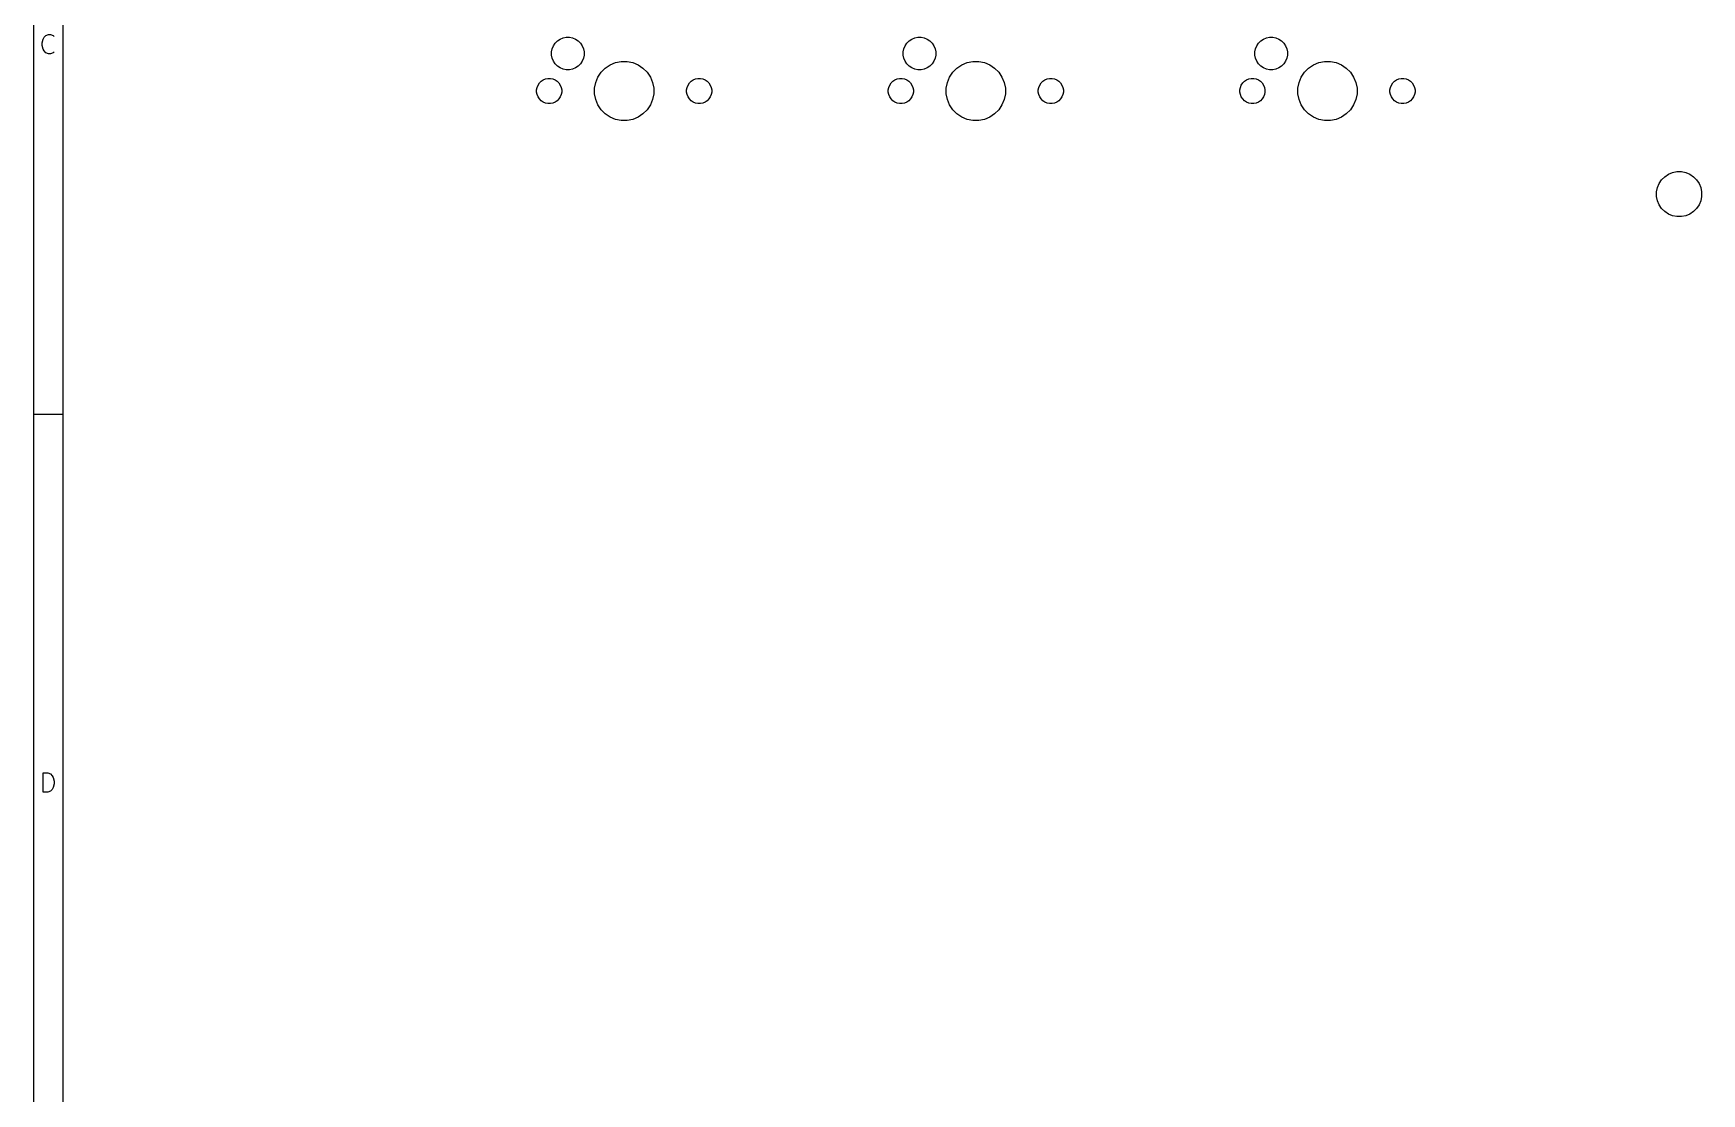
# Model space of a CAD drawing. Extents: x 0.4 to 23, y -16.1 to -0.4.
# Drawn here: x 0.394 to 4.841, y -8.11 to -5.284 of the extents above; entities that cross this region are included whole.
import ezdxf

# ---------------------------------------------------------------- set-up
doc = ezdxf.new("R2010")
doc.units = 0
doc.header["$MEASUREMENT"] = 0
doc.layers.add('BLACK', color=7, linetype='CONTINUOUS')

msp = doc.modelspace()

# ---------------------------------------------------------------- linework, layer by layer
at = {"layer": 'BLACK', "linetype": 'CONTINUOUS'}
for p, q in [((0.393701, -0.393701), (0.393701, -16.1413)), ((0.472441, -0.472441), (0.472441, -16.0626)), ((0.422103, -5.29424), (0.426978, -5.28937)), ((0.426978, -5.28937), (0.434289, -5.28693)), ((0.434289, -5.28693), (0.439164, -5.28693)), ((0.439164, -5.28693), (0.446475, -5.28937)), ((0.446475, -5.28937), (0.448913, -5.29181)), ((0.417229, -5.30887), (0.419666, -5.29912)), ((0.417229, -5.31618), (0.417229, -5.30887)), ((0.419666, -5.32593), (0.417229, -5.31618)), ((0.419666, -5.29912), (0.422103, -5.29424)), ((0.422103, -5.3308), (0.419666, -5.32593)), ((0.426978, -5.33568), (0.422103, -5.3308)), ((0.434289, -5.33811), (0.426978, -5.33568)), ((0.446475, -5.33568), (0.439164, -5.33811)), ((0.448913, -5.33324), (0.446475, -5.33568)), ((1.77544, -5.33321), (1.77711, -5.32485)), ((1.77544, -5.34175), (1.77544, -5.33321)), ((1.77711, -5.32485), (1.78037, -5.31697)), ((1.78037, -5.31697), (1.78511, -5.30987)), ((1.78511, -5.30987), (1.79114, -5.30384)), ((1.79114, -5.30384), (1.79823, -5.2991)), ((1.79823, -5.2991), (1.80612, -5.29584)), ((1.80612, -5.29584), (1.81448, -5.29417)), ((1.81448, -5.29417), (1.82301, -5.29417)), ((1.82301, -5.29417), (1.83138, -5.29584)), ((1.83138, -5.29584), (1.83926, -5.2991)), ((1.83926, -5.2991), (1.84635, -5.30384)), ((1.84635, -5.30384), (1.85239, -5.30987)), ((1.85239, -5.30987), (1.85713, -5.31697)), ((1.85713, -5.31697), (1.86039, -5.32485)), ((1.86039, -5.32485), (1.86206, -5.33321)), ((1.86206, -5.33321), (1.86206, -5.34175)), ((2.71294, -5.33321), (2.71461, -5.32485)), ((2.71294, -5.34175), (2.71294, -5.33321)), ((2.71461, -5.32485), (2.71787, -5.31697)), ((2.71787, -5.31697), (2.72261, -5.30987)), ((2.72261, -5.30987), (2.72865, -5.30384)), ((2.72865, -5.30384), (2.73574, -5.2991)), ((2.73574, -5.2991), (2.74362, -5.29584)), ((2.74362, -5.29584), (2.75199, -5.29417)), ((2.75199, -5.29417), (2.76052, -5.29417)), ((2.76052, -5.29417), (2.76888, -5.29584)), ((2.76888, -5.29584), (2.77677, -5.2991)), ((2.77677, -5.2991), (2.78386, -5.30384)), ((2.78386, -5.30384), (2.78989, -5.30987)), ((2.78989, -5.30987), (2.79463, -5.31697)), ((2.79463, -5.31697), (2.79789, -5.32485)), ((2.79789, -5.32485), (2.79956, -5.33321)), ((2.79956, -5.33321), (2.79956, -5.34175)), ((3.65043, -5.33321), (3.6521, -5.32485)), ((3.65043, -5.34175), (3.65043, -5.33321)), ((3.6521, -5.32485), (3.65536, -5.31697)), ((3.65536, -5.31697), (3.6601, -5.30987)), ((3.6601, -5.30987), (3.66613, -5.30384)), ((3.66613, -5.30384), (3.67323, -5.2991)), ((3.67323, -5.2991), (3.68111, -5.29584)), ((3.68111, -5.29584), (3.68947, -5.29417)), ((3.68947, -5.29417), (3.69801, -5.29417)), ((3.69801, -5.29417), (3.70637, -5.29584)), ((3.70637, -5.29584), (3.71425, -5.2991)), ((3.71425, -5.2991), (3.72135, -5.30384)), ((3.72135, -5.30384), (3.72738, -5.30987)), ((3.72738, -5.30987), (3.73212, -5.31697)), ((3.73212, -5.31697), (3.73538, -5.32485)), ((3.73538, -5.32485), (3.73705, -5.33321)), ((3.73705, -5.33321), (3.73705, -5.34175)), ((0.439164, -5.33811), (0.434289, -5.33811)), ((1.77711, -5.35011), (1.77544, -5.34175)), ((1.78037, -5.35799), (1.77711, -5.35011)), ((1.78511, -5.36509), (1.78037, -5.35799)), ((1.79114, -5.37112), (1.78511, -5.36509)), ((1.79823, -5.37586), (1.79114, -5.37112)), ((1.80612, -5.37912), (1.79823, -5.37586)), ((1.81448, -5.38079), (1.80612, -5.37912)), ((1.82301, -5.38079), (1.81448, -5.38079)), ((1.83138, -5.37912), (1.82301, -5.38079)), ((1.83926, -5.37586), (1.83138, -5.37912)), ((1.84635, -5.37112), (1.83926, -5.37586)), ((1.85239, -5.36509), (1.84635, -5.37112)), ((1.85713, -5.35799), (1.85239, -5.36509)), ((1.86039, -5.35011), (1.85713, -5.35799)), ((1.86206, -5.34175), (1.86039, -5.35011)), ((1.90759, -5.38729), (1.91855, -5.37632)), ((1.91855, -5.37632), (1.93145, -5.3677)), ((1.93145, -5.3677), (1.94578, -5.36177)), ((1.94578, -5.36177), (1.96099, -5.35874)), ((1.96099, -5.35874), (1.9765, -5.35874)), ((1.9765, -5.35874), (1.99172, -5.36177)), ((1.99172, -5.36177), (2.00605, -5.3677)), ((2.00605, -5.3677), (2.01894, -5.37632)), ((2.01894, -5.37632), (2.02991, -5.38729)), ((2.71461, -5.35011), (2.71294, -5.34175)), ((2.71787, -5.35799), (2.71461, -5.35011)), ((2.72261, -5.36509), (2.71787, -5.35799)), ((2.72865, -5.37112), (2.72261, -5.36509)), ((2.73574, -5.37586), (2.72865, -5.37112)), ((2.74362, -5.37912), (2.73574, -5.37586)), ((2.75199, -5.38079), (2.74362, -5.37912)), ((2.76052, -5.38079), (2.75199, -5.38079)), ((2.76888, -5.37912), (2.76052, -5.38079)), ((2.77677, -5.37586), (2.76888, -5.37912)), ((2.78386, -5.37112), (2.77677, -5.37586)), ((2.78989, -5.36509), (2.78386, -5.37112)), ((2.79463, -5.35799), (2.78989, -5.36509)), ((2.79789, -5.35011), (2.79463, -5.35799)), ((2.79956, -5.34175), (2.79789, -5.35011)), ((2.84509, -5.38729), (2.85606, -5.37632)), ((2.85606, -5.37632), (2.86895, -5.3677)), ((2.86895, -5.3677), (2.88328, -5.36177)), ((2.88328, -5.36177), (2.8985, -5.35874)), ((2.8985, -5.35874), (2.91401, -5.35874)), ((2.91401, -5.35874), (2.92922, -5.36177)), ((2.92922, -5.36177), (2.94355, -5.3677)), ((2.94355, -5.3677), (2.95645, -5.37632)), ((2.95645, -5.37632), (2.96741, -5.38729)), ((3.6521, -5.35011), (3.65043, -5.34175)), ((3.65536, -5.35799), (3.6521, -5.35011)), ((3.6601, -5.36509), (3.65536, -5.35799)), ((3.66613, -5.37112), (3.6601, -5.36509)), ((3.67323, -5.37586), (3.66613, -5.37112)), ((3.68111, -5.37912), (3.67323, -5.37586)), ((3.68947, -5.38079), (3.68111, -5.37912)), ((3.69801, -5.38079), (3.68947, -5.38079)), ((3.70637, -5.37912), (3.69801, -5.38079)), ((3.71425, -5.37586), (3.70637, -5.37912)), ((3.72135, -5.37112), (3.71425, -5.37586)), ((3.72738, -5.36509), (3.72135, -5.37112)), ((3.73212, -5.35799), (3.72738, -5.36509)), ((3.73538, -5.35011), (3.73212, -5.35799)), ((3.73705, -5.34175), (3.73538, -5.35011)), ((3.78258, -5.38729), (3.79355, -5.37632)), ((3.79355, -5.37632), (3.80644, -5.3677)), ((3.80644, -5.3677), (3.82077, -5.36177)), ((3.82077, -5.36177), (3.83598, -5.35874)), ((3.83598, -5.35874), (3.8515, -5.35874)), ((3.8515, -5.35874), (3.86671, -5.36177)), ((3.86671, -5.36177), (3.88104, -5.3677)), ((3.88104, -5.3677), (3.89393, -5.37632)), ((3.89393, -5.37632), (3.9049, -5.38729)), ((1.73657, -5.42772), (1.73909, -5.42163)), ((1.73909, -5.42163), (1.74275, -5.41615)), ((1.74275, -5.41615), (1.74742, -5.41149)), ((1.74742, -5.41149), (1.7529, -5.40782)), ((1.7529, -5.40782), (1.75899, -5.4053)), ((1.75899, -5.4053), (1.76545, -5.40402)), ((1.76545, -5.40402), (1.77204, -5.40402)), ((1.77204, -5.40402), (1.77851, -5.4053)), ((1.77851, -5.4053), (1.7846, -5.40782)), ((1.7846, -5.40782), (1.79008, -5.41149)), ((1.79008, -5.41149), (1.79474, -5.41615)), ((1.79474, -5.41615), (1.7984, -5.42163)), ((1.7984, -5.42163), (1.80093, -5.42772)), ((1.89001, -5.42973), (1.89303, -5.41451)), ((1.89303, -5.41451), (1.89897, -5.40018)), ((1.89897, -5.40018), (1.90759, -5.38729)), ((2.02991, -5.38729), (2.03853, -5.40018)), ((2.03853, -5.40018), (2.04446, -5.41451)), ((2.04446, -5.41451), (2.04749, -5.42973)), ((2.13657, -5.42772), (2.13909, -5.42163)), ((2.13909, -5.42163), (2.14275, -5.41615)), ((2.14275, -5.41615), (2.14742, -5.41149)), ((2.14742, -5.41149), (2.1529, -5.40782)), ((2.1529, -5.40782), (2.15899, -5.4053)), ((2.15899, -5.4053), (2.16545, -5.40402)), ((2.16545, -5.40402), (2.17204, -5.40402)), ((2.17204, -5.40402), (2.17851, -5.4053)), ((2.17851, -5.4053), (2.1846, -5.40782)), ((2.1846, -5.40782), (2.19008, -5.41149)), ((2.19008, -5.41149), (2.19474, -5.41615)), ((2.19474, -5.41615), (2.1984, -5.42163)), ((2.1984, -5.42163), (2.20093, -5.42772)), ((2.67407, -5.42772), (2.6766, -5.42163)), ((2.6766, -5.42163), (2.68026, -5.41615)), ((2.68026, -5.41615), (2.68492, -5.41149)), ((2.68492, -5.41149), (2.6904, -5.40782)), ((2.6904, -5.40782), (2.69649, -5.4053)), ((2.69649, -5.4053), (2.70296, -5.40402)), ((2.70296, -5.40402), (2.70955, -5.40402)), ((2.70955, -5.40402), (2.71601, -5.4053)), ((2.71601, -5.4053), (2.7221, -5.40782)), ((2.7221, -5.40782), (2.72758, -5.41149)), ((2.72758, -5.41149), (2.73225, -5.41615)), ((2.73225, -5.41615), (2.73591, -5.42163)), ((2.73591, -5.42163), (2.73843, -5.42772)), ((2.82751, -5.42973), (2.83054, -5.41451)), ((2.83054, -5.41451), (2.83647, -5.40018)), ((2.83647, -5.40018), (2.84509, -5.38729)), ((2.96741, -5.38729), (2.97603, -5.40018)), ((2.97603, -5.40018), (2.98197, -5.41451)), ((2.98197, -5.41451), (2.98499, -5.42973)), ((3.07407, -5.42772), (3.0766, -5.42163)), ((3.0766, -5.42163), (3.08026, -5.41615)), ((3.08026, -5.41615), (3.08492, -5.41149)), ((3.08492, -5.41149), (3.0904, -5.40782)), ((3.0904, -5.40782), (3.09649, -5.4053)), ((3.09649, -5.4053), (3.10296, -5.40402)), ((3.10296, -5.40402), (3.10955, -5.40402)), ((3.10955, -5.40402), (3.11601, -5.4053)), ((3.11601, -5.4053), (3.1221, -5.40782)), ((3.1221, -5.40782), (3.12758, -5.41149)), ((3.12758, -5.41149), (3.13225, -5.41615)), ((3.13225, -5.41615), (3.13591, -5.42163)), ((3.13591, -5.42163), (3.13843, -5.42772)), ((3.61156, -5.42772), (3.61408, -5.42163)), ((3.61408, -5.42163), (3.61775, -5.41615)), ((3.61775, -5.41615), (3.62241, -5.41149)), ((3.62241, -5.41149), (3.62789, -5.40782)), ((3.62789, -5.40782), (3.63398, -5.4053)), ((3.63398, -5.4053), (3.64044, -5.40402)), ((3.64044, -5.40402), (3.64704, -5.40402)), ((3.64704, -5.40402), (3.6535, -5.4053)), ((3.6535, -5.4053), (3.65959, -5.40782)), ((3.65959, -5.40782), (3.66507, -5.41149)), ((3.66507, -5.41149), (3.66973, -5.41615)), ((3.66973, -5.41615), (3.6734, -5.42163)), ((3.6734, -5.42163), (3.67592, -5.42772)), ((3.765, -5.42973), (3.76803, -5.41451)), ((3.76803, -5.41451), (3.77396, -5.40018)), ((3.77396, -5.40018), (3.78258, -5.38729)), ((3.9049, -5.38729), (3.91352, -5.40018)), ((3.91352, -5.40018), (3.91945, -5.41451)), ((3.91945, -5.41451), (3.92248, -5.42973)), ((4.01156, -5.42772), (4.01408, -5.42163)), ((4.01408, -5.42163), (4.01775, -5.41615)), ((4.01775, -5.41615), (4.02241, -5.41149)), ((4.02241, -5.41149), (4.02789, -5.40782)), ((4.02789, -5.40782), (4.03398, -5.4053)), ((4.03398, -5.4053), (4.04044, -5.40402)), ((4.04044, -5.40402), (4.04704, -5.40402)), ((4.04704, -5.40402), (4.0535, -5.4053)), ((4.0535, -5.4053), (4.05959, -5.40782)), ((4.05959, -5.40782), (4.06507, -5.41149)), ((4.06507, -5.41149), (4.06973, -5.41615)), ((4.06973, -5.41615), (4.0734, -5.42163)), ((4.0734, -5.42163), (4.07592, -5.42772)), ((1.73528, -5.43418), (1.73657, -5.42772)), ((1.73528, -5.44078), (1.73528, -5.43418)), ((1.73657, -5.44724), (1.73528, -5.44078)), ((1.73909, -5.45333), (1.73657, -5.44724)), ((1.74275, -5.45881), (1.73909, -5.45333)), ((1.74742, -5.46347), (1.74275, -5.45881)), ((1.7529, -5.46714), (1.74742, -5.46347)), ((1.75899, -5.46966), (1.7529, -5.46714)), ((1.76545, -5.47094), (1.75899, -5.46966)), ((1.77851, -5.46966), (1.77204, -5.47094)), ((1.7846, -5.46714), (1.77851, -5.46966)), ((1.79008, -5.46347), (1.7846, -5.46714)), ((1.79474, -5.45881), (1.79008, -5.46347)), ((1.7984, -5.45333), (1.79474, -5.45881)), ((1.80093, -5.44724), (1.7984, -5.45333)), ((1.80093, -5.42772), (1.80221, -5.43418)), ((1.80221, -5.44078), (1.80093, -5.44724)), ((1.80221, -5.43418), (1.80221, -5.44078)), ((1.89001, -5.44524), (1.89001, -5.42973)), ((1.89303, -5.46045), (1.89001, -5.44524)), ((1.89897, -5.47478), (1.89303, -5.46045)), ((2.04446, -5.46045), (2.03853, -5.47478)), ((2.04749, -5.44524), (2.04446, -5.46045)), ((2.04749, -5.42973), (2.04749, -5.44524)), ((2.13528, -5.43418), (2.13657, -5.42772)), ((2.13528, -5.44078), (2.13528, -5.43418)), ((2.13657, -5.44724), (2.13528, -5.44078)), ((2.13909, -5.45333), (2.13657, -5.44724)), ((2.14275, -5.45881), (2.13909, -5.45333)), ((2.14742, -5.46347), (2.14275, -5.45881)), ((2.1529, -5.46714), (2.14742, -5.46347)), ((2.15899, -5.46966), (2.1529, -5.46714)), ((2.16545, -5.47094), (2.15899, -5.46966)), ((2.17851, -5.46966), (2.17204, -5.47094)), ((2.1846, -5.46714), (2.17851, -5.46966)), ((2.19008, -5.46347), (2.1846, -5.46714)), ((2.19474, -5.45881), (2.19008, -5.46347)), ((2.1984, -5.45333), (2.19474, -5.45881)), ((2.20093, -5.44724), (2.1984, -5.45333)), ((2.20093, -5.42772), (2.20221, -5.43418)), ((2.20221, -5.44078), (2.20093, -5.44724)), ((2.20221, -5.43418), (2.20221, -5.44078)), ((2.67279, -5.43418), (2.67407, -5.42772)), ((2.67279, -5.44078), (2.67279, -5.43418)), ((2.67407, -5.44724), (2.67279, -5.44078)), ((2.6766, -5.45333), (2.67407, -5.44724)), ((2.68026, -5.45881), (2.6766, -5.45333)), ((2.68492, -5.46347), (2.68026, -5.45881)), ((2.6904, -5.46714), (2.68492, -5.46347)), ((2.69649, -5.46966), (2.6904, -5.46714)), ((2.70296, -5.47094), (2.69649, -5.46966)), ((2.71601, -5.46966), (2.70955, -5.47094)), ((2.7221, -5.46714), (2.71601, -5.46966)), ((2.72758, -5.46347), (2.7221, -5.46714)), ((2.73225, -5.45881), (2.72758, -5.46347)), ((2.73591, -5.45333), (2.73225, -5.45881)), ((2.73843, -5.44724), (2.73591, -5.45333)), ((2.73843, -5.42772), (2.73972, -5.43418)), ((2.73972, -5.44078), (2.73843, -5.44724)), ((2.73972, -5.43418), (2.73972, -5.44078)), ((2.82751, -5.44524), (2.82751, -5.42973)), ((2.83054, -5.46045), (2.82751, -5.44524)), ((2.83647, -5.47478), (2.83054, -5.46045)), ((2.98197, -5.46045), (2.97603, -5.47478)), ((2.98499, -5.44524), (2.98197, -5.46045)), ((2.98499, -5.42973), (2.98499, -5.44524)), ((3.07279, -5.43418), (3.07407, -5.42772)), ((3.07279, -5.44078), (3.07279, -5.43418)), ((3.07407, -5.44724), (3.07279, -5.44078)), ((3.0766, -5.45333), (3.07407, -5.44724)), ((3.08026, -5.45881), (3.0766, -5.45333)), ((3.08492, -5.46347), (3.08026, -5.45881)), ((3.0904, -5.46714), (3.08492, -5.46347)), ((3.09649, -5.46966), (3.0904, -5.46714)), ((3.10296, -5.47094), (3.09649, -5.46966)), ((3.11601, -5.46966), (3.10955, -5.47094)), ((3.1221, -5.46714), (3.11601, -5.46966)), ((3.12758, -5.46347), (3.1221, -5.46714)), ((3.13225, -5.45881), (3.12758, -5.46347)), ((3.13591, -5.45333), (3.13225, -5.45881)), ((3.13843, -5.44724), (3.13591, -5.45333)), ((3.13843, -5.42772), (3.13972, -5.43418)), ((3.13972, -5.44078), (3.13843, -5.44724)), ((3.13972, -5.43418), (3.13972, -5.44078)), ((3.61028, -5.43418), (3.61156, -5.42772)), ((3.61028, -5.44078), (3.61028, -5.43418)), ((3.61156, -5.44724), (3.61028, -5.44078)), ((3.61408, -5.45333), (3.61156, -5.44724)), ((3.61775, -5.45881), (3.61408, -5.45333)), ((3.62241, -5.46347), (3.61775, -5.45881)), ((3.62789, -5.46714), (3.62241, -5.46347)), ((3.63398, -5.46966), (3.62789, -5.46714)), ((3.64044, -5.47094), (3.63398, -5.46966)), ((3.6535, -5.46966), (3.64704, -5.47094)), ((3.65959, -5.46714), (3.6535, -5.46966)), ((3.66507, -5.46347), (3.65959, -5.46714)), ((3.66973, -5.45881), (3.66507, -5.46347)), ((3.6734, -5.45333), (3.66973, -5.45881)), ((3.67592, -5.44724), (3.6734, -5.45333)), ((3.67592, -5.42772), (3.6772, -5.43418)), ((3.6772, -5.44078), (3.67592, -5.44724)), ((3.6772, -5.43418), (3.6772, -5.44078)), ((3.765, -5.44524), (3.765, -5.42973)), ((3.76803, -5.46045), (3.765, -5.44524)), ((3.77396, -5.47478), (3.76803, -5.46045)), ((3.91945, -5.46045), (3.91352, -5.47478)), ((3.92248, -5.44524), (3.91945, -5.46045)), ((3.92248, -5.42973), (3.92248, -5.44524)), ((4.01028, -5.43418), (4.01156, -5.42772)), ((4.01028, -5.44078), (4.01028, -5.43418)), ((4.01156, -5.44724), (4.01028, -5.44078)), ((4.01408, -5.45333), (4.01156, -5.44724)), ((4.01775, -5.45881), (4.01408, -5.45333)), ((4.02241, -5.46347), (4.01775, -5.45881)), ((4.02789, -5.46714), (4.02241, -5.46347)), ((4.03398, -5.46966), (4.02789, -5.46714)), ((4.04044, -5.47094), (4.03398, -5.46966)), ((4.0535, -5.46966), (4.04704, -5.47094)), ((4.05959, -5.46714), (4.0535, -5.46966)), ((4.06507, -5.46347), (4.05959, -5.46714)), ((4.06973, -5.45881), (4.06507, -5.46347)), ((4.0734, -5.45333), (4.06973, -5.45881)), ((4.07592, -5.44724), (4.0734, -5.45333)), ((4.07592, -5.42772), (4.0772, -5.43418)), ((4.0772, -5.44078), (4.07592, -5.44724)), ((4.0772, -5.43418), (4.0772, -5.44078)), ((1.77204, -5.47094), (1.76545, -5.47094)), ((1.90759, -5.48767), (1.89897, -5.47478)), ((1.91855, -5.49864), (1.90759, -5.48767)), ((1.93145, -5.50726), (1.91855, -5.49864)), ((1.94578, -5.51319), (1.93145, -5.50726)), ((1.96099, -5.51622), (1.94578, -5.51319)), ((1.99172, -5.51319), (1.9765, -5.51622)), ((2.00605, -5.50726), (1.99172, -5.51319)), ((2.01894, -5.49864), (2.00605, -5.50726)), ((2.02991, -5.48767), (2.01894, -5.49864)), ((2.03853, -5.47478), (2.02991, -5.48767)), ((2.17204, -5.47094), (2.16545, -5.47094)), ((2.70955, -5.47094), (2.70296, -5.47094)), ((2.84509, -5.48767), (2.83647, -5.47478)), ((2.85606, -5.49864), (2.84509, -5.48767)), ((2.86895, -5.50726), (2.85606, -5.49864)), ((2.88328, -5.51319), (2.86895, -5.50726)), ((2.8985, -5.51622), (2.88328, -5.51319)), ((2.92922, -5.51319), (2.91401, -5.51622)), ((2.94355, -5.50726), (2.92922, -5.51319)), ((2.95645, -5.49864), (2.94355, -5.50726)), ((2.96741, -5.48767), (2.95645, -5.49864)), ((2.97603, -5.47478), (2.96741, -5.48767)), ((3.10955, -5.47094), (3.10296, -5.47094)), ((3.64704, -5.47094), (3.64044, -5.47094)), ((3.78258, -5.48767), (3.77396, -5.47478)), ((3.79355, -5.49864), (3.78258, -5.48767)), ((3.80644, -5.50726), (3.79355, -5.49864)), ((3.82077, -5.51319), (3.80644, -5.50726)), ((3.83598, -5.51622), (3.82077, -5.51319)), ((3.86671, -5.51319), (3.8515, -5.51622)), ((3.88104, -5.50726), (3.86671, -5.51319)), ((3.89393, -5.49864), (3.88104, -5.50726)), ((3.9049, -5.48767), (3.89393, -5.49864)), ((3.91352, -5.47478), (3.9049, -5.48767)), ((4.04704, -5.47094), (4.04044, -5.47094)), ((1.9765, -5.51622), (1.96099, -5.51622)), ((2.91401, -5.51622), (2.8985, -5.51622)), ((3.8515, -5.51622), (3.83598, -5.51622)), ((4.72357, -5.69498), (4.72809, -5.68406)), ((4.72809, -5.68406), (4.73465, -5.67423)), ((4.73465, -5.67423), (4.74301, -5.66588)), ((4.74301, -5.66588), (4.75284, -5.65931)), ((4.75284, -5.65931), (4.76376, -5.65479)), ((4.76376, -5.65479), (4.77535, -5.65248)), ((4.77535, -5.65248), (4.78717, -5.65248)), ((4.78717, -5.65248), (4.79876, -5.65479)), ((4.79876, -5.65479), (4.80968, -5.65931)), ((4.80968, -5.65931), (4.81951, -5.66588)), ((4.81951, -5.66588), (4.82786, -5.67423)), ((4.82786, -5.67423), (4.83443, -5.68406)), ((4.83443, -5.68406), (4.83895, -5.69498)), ((4.72126, -5.70657), (4.72357, -5.69498)), ((4.72126, -5.71839), (4.72126, -5.70657)), ((4.72357, -5.72998), (4.72126, -5.71839)), ((4.72809, -5.7409), (4.72357, -5.72998)), ((4.83895, -5.72998), (4.83443, -5.7409)), ((4.83895, -5.69498), (4.84126, -5.70657)), ((4.84126, -5.71839), (4.83895, -5.72998)), ((4.84126, -5.70657), (4.84126, -5.71839)), ((4.73465, -5.75073), (4.72809, -5.7409)), ((4.74301, -5.75909), (4.73465, -5.75073)), ((4.75284, -5.76565), (4.74301, -5.75909)), ((4.76376, -5.77017), (4.75284, -5.76565)), ((4.77535, -5.77248), (4.76376, -5.77017)), ((4.78717, -5.77248), (4.77535, -5.77248)), ((4.79876, -5.77017), (4.78717, -5.77248)), ((4.80968, -5.76565), (4.79876, -5.77017)), ((4.81951, -5.75909), (4.80968, -5.76565)), ((4.82786, -5.75073), (4.81951, -5.75909)), ((4.83443, -5.7409), (4.82786, -5.75073)), ((0.393701, -6.29921), (0.472441, -6.29921)), ((0.419666, -7.30662), (0.419666, -7.25544)), ((0.419666, -7.25544), (0.431852, -7.25544)), ((0.431852, -7.25544), (0.439164, -7.25787)), ((0.439164, -7.25787), (0.444038, -7.26275)), ((0.444038, -7.26275), (0.446475, -7.26762)), ((0.446475, -7.26762), (0.448913, -7.27737)), ((0.448913, -7.28468), (0.446475, -7.29443)), ((0.448913, -7.27737), (0.448913, -7.28468)), ((0.431852, -7.30662), (0.419666, -7.30662)), ((0.439164, -7.30418), (0.431852, -7.30662)), ((0.444038, -7.29931), (0.439164, -7.30418)), ((0.446475, -7.29443), (0.444038, -7.29931))]:
    msp.add_line(p, q, dxfattribs=at)

doc.saveas('drawing.dxf')
